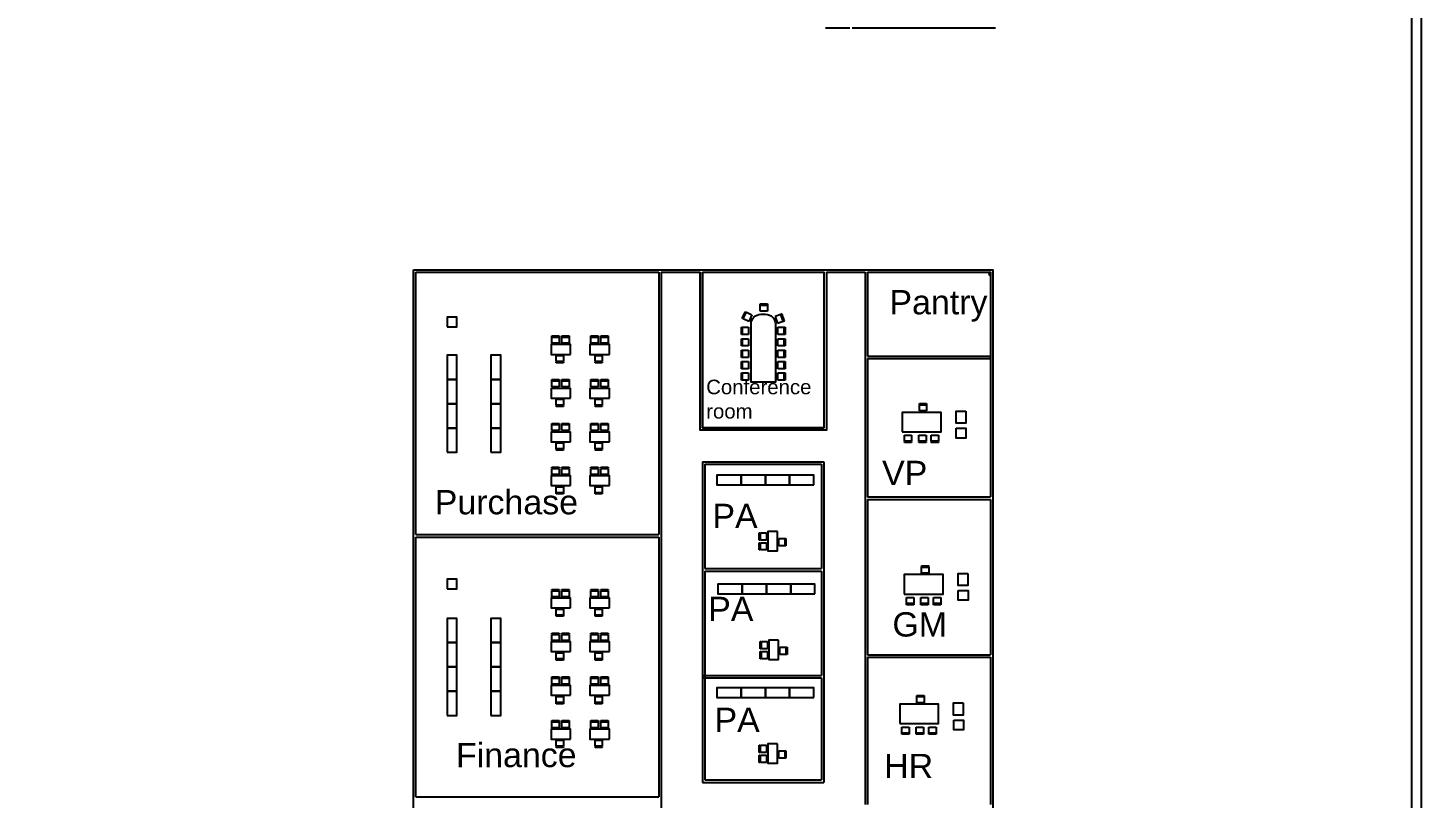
# Model space of a CAD drawing. Header units: feet. Extents: x 655 to 3246, y 42 to 1922.
# Drawn here: x 1347.4 to 1634.3, y 204.6 to 363.2 of the extents above; entities that cross this region are included whole.
import ezdxf

# ---------------------------------------------------------------- set-up
doc = ezdxf.new("R2010")
doc.units = ezdxf.units.FT
doc.header["$MEASUREMENT"] = 0
doc.layers.add('prep side', color=220, linetype='Continuous')
doc.layers.add('shank', color=7, linetype='Continuous')
doc.styles.get("Standard").update_dxf_attribs({"font": 'arial.ttf'})

# ---------------------------------------------------------------- blocks, each defined once
blk = doc.blocks.new('*U3')
at = {"layer": 'shank', "linetype": 'ByBlock'}
blk.add_lwpolyline([(-1, -2), (1, -2), (1, 2), (-1, 2)], close=True, dxfattribs=at)
blk = doc.blocks.new('*U4')
at = {"layer": 'shank', "color": 0, "linetype": 'ByBlock', "lineweight": -2, "transparency": 16777216}
blk.add_blockref('*U3', (0, 0), dxfattribs=at)
blk = doc.blocks.new('chair2')
at = {"layer": 'shank', "linetype": 'ByBlock'}
for p, q in [((-284.51, 200.92), (-284.51, 202.42)), ((-284.51, 202.42), (-284.35, 202.42)), ((-284.35, 200.92), (-284.51, 200.92)), ((-284.46, 200.92), (-284.46, 202.42)), ((-284.35, 200.92), (-284.35, 202.42)), ((-284.25, 201.87), (-284.35, 201.87)), ((-284.25, 201.47), (-284.35, 201.47)), ((-284.25, 202.42), (-283.01, 202.42)), ((-284.25, 200.92), (-284.25, 202.42)), ((-283.01, 200.92), (-284.25, 200.92)), ((-283.01, 202.42), (-283.01, 200.92))]:
    blk.add_line(p, q, dxfattribs=at)
blk = doc.blocks.new('tablechair')
at = {"layer": 'shank', "linetype": 'ByBlock'}
for name, p in [('chair2', (200.33, -169.19)), ('*U4', (-81.44, 32.27))]:
    blk.add_blockref(name, p, dxfattribs=at)
at = {"layer": 'shank', "linetype": 'ByBlock', "rotation": 180}
for p in [(-363.16, 235.01), (-363.16, 232.96)]:
    blk.add_blockref('chair2', p, dxfattribs=at)
blk = doc.blocks.new('*U12')
at = {"rotation": 90}
blk.add_blockref('tablechair', (32.27, 81.41), dxfattribs=at)
blk = doc.blocks.new('*U13')
at = {"color": 0, "linetype": 'ByBlock', "lineweight": -2, "transparency": 16777216}
for p in [(0, 27), (8, 27), (0, 18), (8, 18), (0, 9), (8, 9), (0, 0), (8, 0)]:
    blk.add_blockref('*U12', p, dxfattribs=at)
blk = doc.blocks.new('*U14')
at = {"rotation": 90}
blk.add_blockref('tablechair', (32.27, 81.41), dxfattribs=at)
blk = doc.blocks.new('*U15')
at = {"color": 0, "linetype": 'ByBlock', "lineweight": -2, "transparency": 16777216}
for p in [(0, 27), (8, 27), (0, 18), (8, 18), (0, 9), (8, 9), (0, 0), (8, 0)]:
    blk.add_blockref('*U14', p, dxfattribs=at)
blk = doc.blocks.new('*U16')
at = {"layer": 'shank', "linetype": 'ByBlock'}
blk.add_lwpolyline([(-1, -2.5), (1, -2.5), (1, 2.5), (-1, 2.5)], close=True, dxfattribs=at)
blk = doc.blocks.new('*U17')
at = {"layer": 'shank', "color": 0, "linetype": 'ByBlock', "lineweight": -2, "transparency": 16777216}
for p in [(0, 15), (9, 15), (0, 10), (9, 10), (0, 5), (9, 5), (0, 0), (9, 0)]:
    blk.add_blockref('*U16', p, dxfattribs=at)
blk = doc.blocks.new('*U18')
at = {"layer": 'shank', "linetype": 'ByBlock'}
blk.add_lwpolyline([(-1, -2.5), (1, -2.5), (1, 2.5), (-1, 2.5)], close=True, dxfattribs=at)
blk = doc.blocks.new('*U19')
at = {"layer": 'shank', "color": 0, "linetype": 'ByBlock', "lineweight": -2, "transparency": 16777216}
for p in [(0, 15), (9, 15), (0, 10), (9, 10), (0, 5), (9, 5), (0, 0), (9, 0)]:
    blk.add_blockref('*U18', p, dxfattribs=at)
blk = doc.blocks.new('*U20')
at = {"layer": 'shank', "linetype": 'ByBlock', "rotation": 180}
blk.add_blockref('chair2', (-283.76, 201.67), dxfattribs=at)
blk = doc.blocks.new('*U21')
at = {"color": 0, "linetype": 'ByBlock', "lineweight": -2, "transparency": 16777216}
for p in [(0, 9.4), (0, 7.05), (0, 4.7), (0, 2.35), (0, 0)]:
    blk.add_blockref('*U20', p, dxfattribs=at)
blk = doc.blocks.new('*U22')
at = {"layer": 'shank', "linetype": 'ByBlock'}
blk.add_blockref('chair2', (283.76, -201.67), dxfattribs=at)
blk = doc.blocks.new('*U23')
at = {"color": 0, "linetype": 'ByBlock', "lineweight": -2, "transparency": 16777216}
for p in [(0, 9.4), (0, 7.05), (0, 4.7), (0, 2.35), (0, 0)]:
    blk.add_blockref('*U22', p, dxfattribs=at)
blk = doc.blocks.new('*U24')
at = {"layer": 'shank', "linetype": 'ByBlock'}
blk.add_lwpolyline([(-1, -2.5), (1, -2.5), (1, 2.5), (-1, 2.5)], close=True, dxfattribs=at)
blk = doc.blocks.new('*U25')
at = {"layer": 'shank', "color": 0, "linetype": 'ByBlock', "lineweight": -2, "transparency": 16777216}
for p in [(0, 15), (0, 10), (0, 5), (0, 0)]:
    blk.add_blockref('*U24', p, dxfattribs=at)
blk = doc.blocks.new('*U26')
at = {"layer": 'shank', "linetype": 'ByBlock'}
blk.add_lwpolyline([(-1, -2.5), (1, -2.5), (1, 2.5), (-1, 2.5)], close=True, dxfattribs=at)
blk = doc.blocks.new('*U27')
at = {"layer": 'shank', "color": 0, "linetype": 'ByBlock', "lineweight": -2, "transparency": 16777216}
for p in [(0, 15), (0, 10), (0, 5), (0, 0)]:
    blk.add_blockref('*U26', p, dxfattribs=at)
blk = doc.blocks.new('*U28')
at = {"layer": 'shank', "linetype": 'ByBlock'}
blk.add_lwpolyline([(-1, -2.5), (1, -2.5), (1, 2.5), (-1, 2.5)], close=True, dxfattribs=at)
blk = doc.blocks.new('*U29')
at = {"layer": 'shank', "color": 0, "linetype": 'ByBlock', "lineweight": -2, "transparency": 16777216}
for p in [(0, 15), (0, 10), (0, 5), (0, 0)]:
    blk.add_blockref('*U28', p, dxfattribs=at)
blk = doc.blocks.new('wB')
for centre, radius in [((563.62, 50.81), 0.023), ((563.69, 50.65), 0.015)]:
    blk.add_circle(centre, radius)
for centre, radius, start, end in [((564.25, 50.81), 0.8, 171.8125, 180), ((564.25, 50.81), 0.8, 180, 188.1875), ((563.59, 50.9), 0.134, 93.3541, 169.7124), ((563.59, 50.72), 0.134, 190.2876, 266.6459), ((564.25, 50.81), 0.774, 171.8125, 180), ((564.25, 50.81), 0.774, 180, 188.1875), ((563.58, 50.9), 0.096, 20.4236, 171.8929), ((563.58, 50.71), 0.096, 188.1071, 339.5764), ((563.65, 49.76), 1.27, 87.6959, 93.3541), ((563.65, 51.85), 1.27, 266.6459, 272.3041), ((563.62, 50.81), 0.0325, 0, 180), ((563.62, 50.81), 0.0325, 180, 0), ((563.32, 50.81), 0.37, 0, 20.4236), ((563.32, 50.81), 0.37, 339.5764, 0)]:
    blk.add_arc(centre, radius, start, end)
at = {"layer": 'prep side', "linetype": 'ByBlock'}
for p, q in [((563.7, 51.03), (563.76, 50.91)), ((563.76, 50.73), (563.7, 50.58)), ((563.76, 50.91), (563.76, 50.73))]:
    blk.add_line(p, q, dxfattribs=at)

msp = doc.modelspace()

# ---------------------------------------------------------------- linework, layer by layer
for p, q in [((1511.64498, 363.18797), (1516.64498, 363.18797)), ((1517.14498, 363.18797), (1546.64527, 363.18797)), ((1427.34142, 312.88711), (1477.34142, 312.88711)), ((1477.34142, 312.88711), (1477.34142, 258.88711)), ((1477.84142, 312.88711), (1477.84142, 150.88711)), ((1486.34142, 312.88711), (1486.34142, 280.88711)), ((1511.34142, 312.88711), (1511.34142, 280.88711)), ((1519.84142, 312.88711), (1519.84142, 203.29596)), ((1520.34142, 312.88711), (1520.34142, 295.62983)), ((1520.34142, 295.62983), (1545.63754, 295.62983)), ((1520.34142, 295.12983), (1545.63754, 295.12983)), ((1520.34142, 295.12983), (1520.34142, 266.62782)), ((1486.34142, 280.88711), (1511.34142, 280.88711)), ((1486.34142, 273.88711), (1511.34142, 273.88711)), ((1486.34142, 273.88711), (1486.34142, 207.88711)), ((1486.84142, 273.38711), (1486.84142, 251.88711)), ((1486.84142, 273.38711), (1510.84142, 273.38711)), ((1510.84142, 273.38711), (1510.84142, 251.88711)), ((1511.34142, 273.88711), (1511.34142, 207.88711)), ((1520.34031, 266.62782), (1545.63643, 266.62782)), ((1520.34031, 266.12782), (1545.63643, 266.12782)), ((1520.34142, 266.12782), (1520.34142, 234.15265)), ((1427.34142, 258.88711), (1477.34142, 258.88711)), ((1427.34142, 258.38711), (1477.34142, 258.38711)), ((1477.34142, 258.38711), (1477.34142, 204.88711)), ((1486.84142, 251.88711), (1510.84142, 251.88711)), ((1486.84142, 251.38711), (1510.84142, 251.38711)), ((1486.84142, 251.38711), (1486.84142, 208.38711)), ((1510.84142, 251.38711), (1510.84142, 229.88711)), ((1520.33587, 234.15265), (1545.63199, 234.15265)), ((1520.33587, 233.65265), (1545.63199, 233.65265)), ((1520.34142, 233.65265), (1520.34142, 203.29596)), ((1486.34142, 229.88711), (1510.84142, 229.88711)), ((1486.34142, 229.38711), (1510.84142, 229.38711)), ((1510.84142, 229.38711), (1510.84142, 208.38711)), ((1486.34142, 207.88711), (1511.34142, 207.88711)), ((1486.84142, 208.38711), (1510.84142, 208.38711)), ((1427.34142, 204.88711), (1477.34142, 204.88711))]:
    msp.add_line(p, q)
for points in [[(687.02877, 693.03968), (1634.29763, 693.03968), (1634.29763, 42.13458), (1624.29763, 42.13458)], [(687.02877, 691.03968), (1632.29763, 691.03968), (1632.29763, 44.13458), (1624.29763, 44.13458)], [(1427.34142, 312.88711), (1477.34142, 312.88711)], [(1427.34142, 258.88711), (1427.34142, 312.88711)], [(1477.84142, 312.88711), (1485.84142, 312.88711)], [(1511.84142, 312.88711), (1511.84142, 280.38711), (1485.84142, 280.38711), (1485.84142, 312.88711)], [(1486.40632, 312.88711), (1511.34142, 312.88711), (1511.34142, 280.88711), (1486.34142, 280.88711), (1486.34142, 312.88711)], [(1486.34142, 312.88711), (1511.34142, 312.88711)], [(1511.84142, 312.88711), (1519.84142, 312.88711)], [(1520.34142, 312.88711), (1545.63754, 312.88711), (1545.63754, 266.62782)], [(1545.63754, 266.12782), (1545.63754, 234.15265)], [(1427.34142, 204.88711), (1427.34142, 258.38711)], [(1545.63754, 233.65265), (1545.63754, 203.29596)]]:
    msp.add_lwpolyline(points)
for points in [[(1426.84142, 313.38711), (1546.13754, 313.38711), (1546.13754, 130.81167), (1426.84142, 130.81167)], [(1433.79341, 301.63296), (1435.79341, 301.63296), (1435.79341, 303.63296), (1433.79341, 303.63296)], [(1527.45727, 280.0293), (1535.45727, 280.0293), (1535.45727, 284.0293), (1527.45727, 284.0293)], [(1540.55443, 284.29402), (1540.55443, 281.79402), (1538.55443, 281.79402), (1538.55443, 284.29402)], [(1538.58127, 280.76315), (1540.58127, 280.76315), (1540.58127, 278.76315), (1538.58127, 278.76315)], [(1433.79341, 247.70246), (1435.79341, 247.70246), (1435.79341, 249.70246), (1433.79341, 249.70246)], [(1527.88479, 246.63779), (1535.88479, 246.63779), (1535.88479, 250.63779), (1527.88479, 250.63779)], [(1540.98195, 250.90251), (1540.98195, 248.40251), (1538.98195, 248.40251), (1538.98195, 250.90251)], [(1539.00879, 247.37164), (1541.00879, 247.37164), (1541.00879, 245.37164), (1539.00879, 245.37164)], [(1526.93897, 219.97143), (1534.93897, 219.97143), (1534.93897, 223.97143), (1526.93897, 223.97143)], [(1540.03613, 224.23615), (1540.03613, 221.73615), (1538.03613, 221.73615), (1538.03613, 224.23615)], [(1538.06297, 220.70528), (1540.06297, 220.70528), (1540.06297, 218.70528), (1538.06297, 218.70528)]]:
    msp.add_lwpolyline(points, close=True)
msp.add_lwpolyline([(1501.3414, 302.23398), (1501.3414, 290.23398), (1496.3414, 290.23398), (1496.3414, 302.23398, -0.414213562), (1498.3414, 304.23398), (1499.3414, 304.23398, -0.414213562)], format="xyb", close=True)

# ---------------------------------------------------------------- block references
for name, p in [('*U23', (1495.0914, 291.40552)), ('*U21', (1502.5914, 291.40552)), ('*U15', (1457.17499, 270.01778)), ('*U13', (1457.17499, 217.83156))]:
    msp.add_blockref(name, p)
at = {"rotation": 180}
for p in [(1419.34962, 289.80954), (1419.56114, 267.41659), (1419.34962, 246.0799)]:
    msp.add_blockref('tablechair', p, dxfattribs=at)
at = {"layer": 'prep side', "linetype": 'ByBlock'}
msp.add_blockref('wB', (981.87109, 261.71454), dxfattribs=at)
at = {"layer": 'shank', "linetype": 'ByBlock'}
for name, p, rotation in [('chair2', (1658.89452, -3.65507), 333.3900973902415), ('chair2', (1297.31363, 21.84184), 270), ('chair2', (1330.06996, 1.33197), 270), ('chair2', (1730.31585, 562.34438), 89.99999999999999), ('chair2', (1733.30184, 562.34438), 89.99999999999999), ('chair2', (1735.8731, 562.34438), 89.99999999999999), ('*U25', (1506.78538, 270.09353), 90), ('chair2', (1330.49748, -32.05955), 270), ('*U27', (1506.99689, 247.70057), 90), ('chair2', (1730.74338, 528.95287), 89.99999999999999), ('chair2', (1733.72936, 528.95287), 89.99999999999999), ('chair2', (1736.30063, 528.95287), 89.99999999999999), ('*U29', (1506.78538, 226.36388), 90), ('chair2', (1329.55166, -58.72591), 270), ('chair2', (1729.79756, 502.28651), 89.99999999999999), ('chair2', (1732.78354, 502.28651), 89.99999999999999), ('chair2', (1735.35481, 502.28651), 89.99999999999999)]:
    msp.add_blockref(name, p, dxfattribs=dict(at, rotation=rotation))
at = {"layer": 'shank', "linetype": 'ByBlock', "xscale": -1, "rotation": 20.26815881030251}
msp.add_blockref('chair2', (1305.90889, 15.86142), dxfattribs=at)
at = {"layer": 'shank', "linetype": 'ByBlock'}
for name, p in [('*U19', (1434.79341, 278.32453)), ('*U17', (1434.79341, 224.14458))]:
    msp.add_blockref(name, p, dxfattribs=at)

# ---------------------------------------------------------------- texts
at = {"attachment_point": 1}
for s, insert, char_height in [('Pantry', (1524.82349, 309.21995), 5), ('Conference \\Proom', (1487.10394, 290.77037), 3), ('VP', (1523.31545, 274.06719), 5), ('Purchase', (1431.20864, 268.05571), 5), ('PA', (1488.3814, 265.22308), 5), ('PA', (1487.5177, 246.08474), 5), ('GM', (1525.44054, 242.89946), 5), ('PA', (1488.80353, 223.2496), 5), ('Finance', (1435.57276, 216.01025), 5), ('HR', (1523.73928, 213.75373), 5)]:
    msp.add_mtext_dynamic_manual_height_columns(s, width=87.7140104, gutter_width=1, heights=[0], dxfattribs=dict(at, insert=insert, char_height=char_height))

doc.saveas('drawing.dxf')
